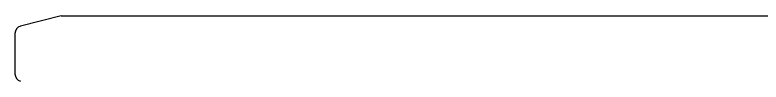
# Model space of a CAD drawing. Header units: millimetres. Extents: x 6781 to 13993, y -7973 to 4183.
# Drawn here: x 11300.5 to 11479.8, y -5945 to -5929.3 of the extents above; entities that cross this region are included whole.
import ezdxf

# ---------------------------------------------------------------- set-up
doc = ezdxf.new("R2010")
doc.units = ezdxf.units.MM
doc.header["$LTSCALE"] = 307.34
doc.layers.get('0').update_dxf_attribs({"linetype": 'CONTINUOUS'})

msp = doc.modelspace()

# ---------------------------------------------------------------- linework, layer by layer
at = {"color": 0, "linetype": 'Continuous'}
for p, q in [((11311.57088, -5929.34355), (11301.82191, -5931.80541)), ((11311.57088, -5929.34355), (11892.55436, -5929.34355)), ((11300.46262, -5933.55063), (11300.46262, -5943.23908))]:
    msp.add_line(p, q, dxfattribs=at)
for centre, start, end in [((11302.26262, -5933.55063), 104.1723377, 180), ((11302.26262, -5943.23908), 180, 255.8276623)]:
    msp.add_arc(centre, 1.8, start, end, dxfattribs=at)

doc.saveas('drawing.dxf')
